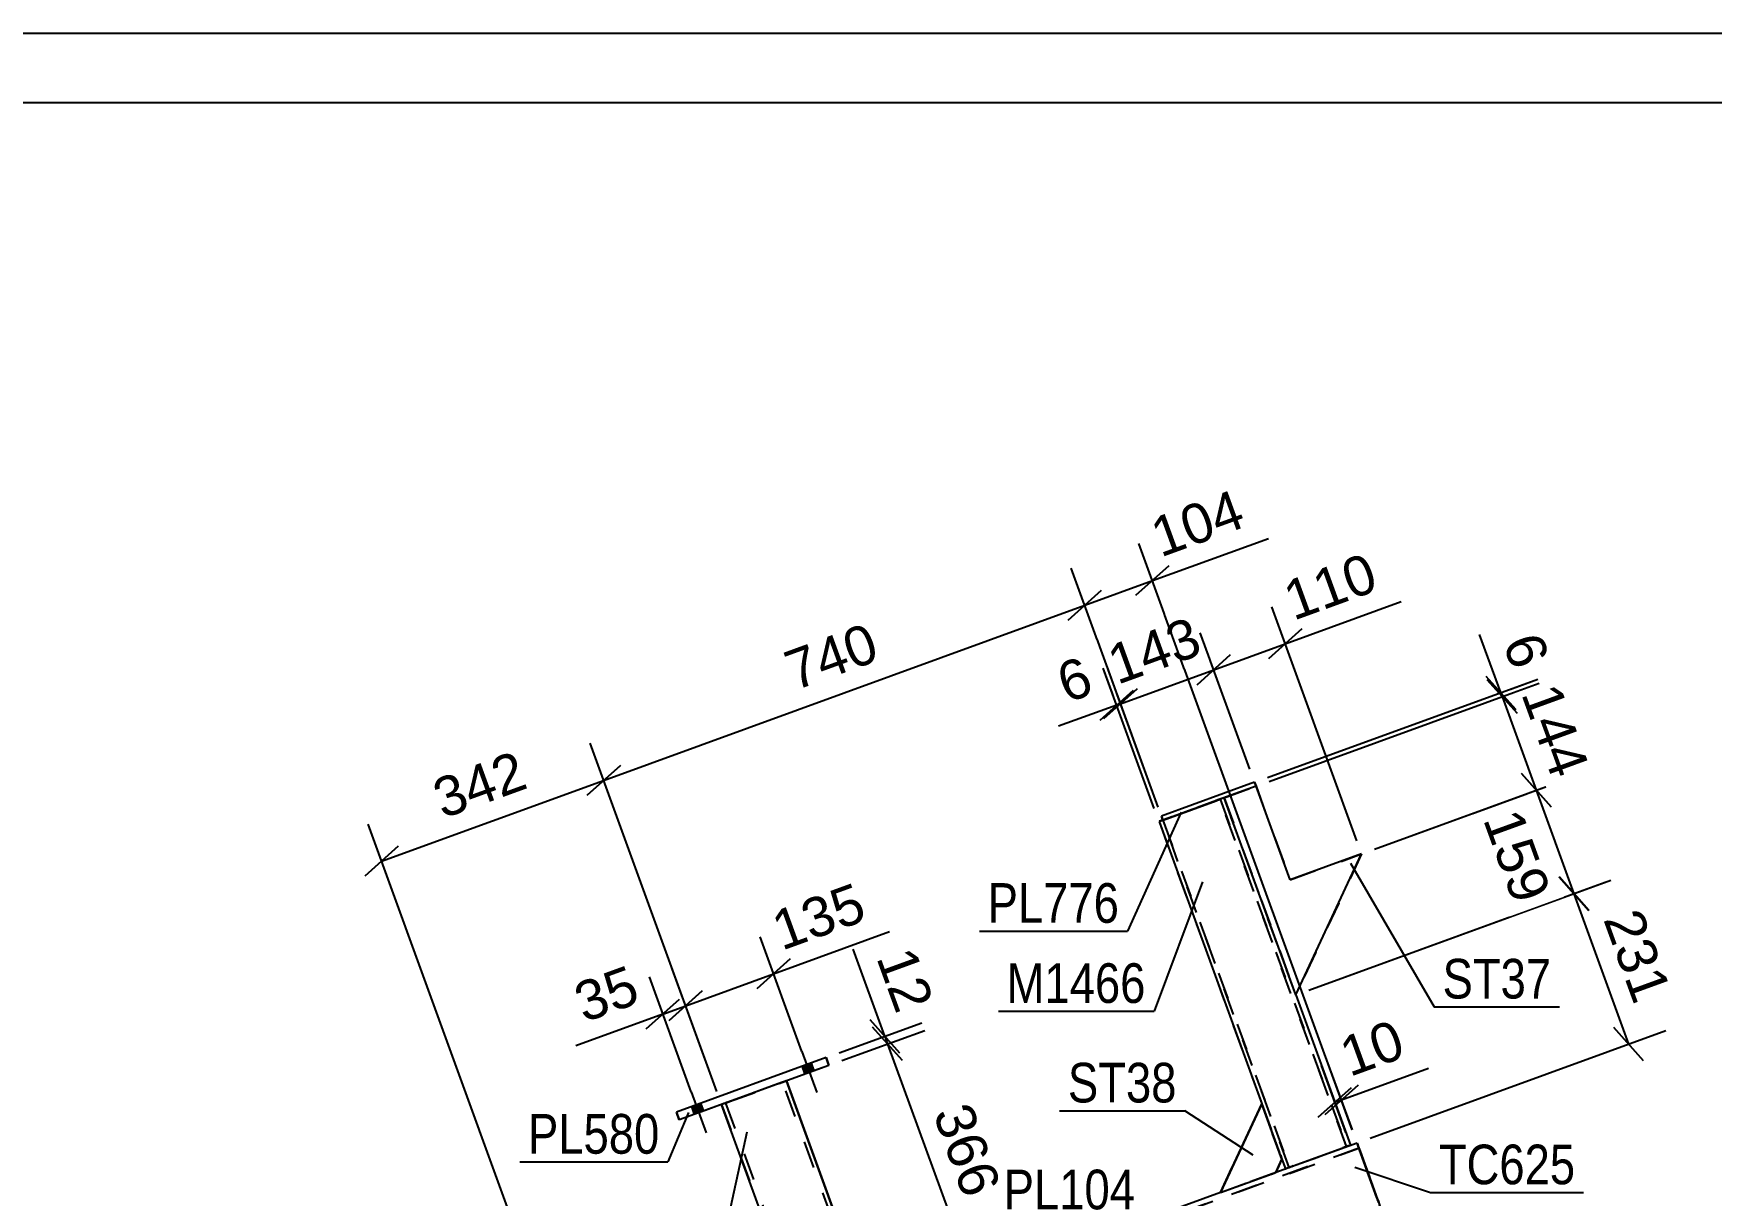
# Model space of a CAD drawing. Header units: millimetres. Extents: x -353 to 488, y -226 to 368.
# Drawn here: x 95.4 to 216.6, y 284.4 to 368.4 of the extents above; entities that cross this region are included whole.
import ezdxf

# ---------------------------------------------------------------- set-up
doc = ezdxf.new("R2010")
doc.units = ezdxf.units.MM
doc.linetypes.add('DXK_LINE_DOT2', pattern=[3.9198, 1.9599, -1.9599])
doc.styles.add('Arial', font='ARIAL.TTF', dxfattribs={"height": 0.2})
doc.styles.add('Arial Narrow', font='ARIALN.TTF', dxfattribs={"height": 0.2})

# ---------------------------------------------------------------- blocks, each defined once
blk = doc.blocks.new('Unknown-284857872-7001')
at = {"color": 5, "linetype": 'Continuous'}
for p, q in [((488.14, 368.39), (-352.86, 368.39)), ((483.14, 363.39), (-347.86, 363.39))]:
    blk.add_line(p, q, dxfattribs=at)
blk = doc.blocks.new('Part-284857872-22546 - 22497')
at = {"color": 7, "linetype": 'DXK_LINE_DOT2'}
for p, q in [((191.13, 287.86), (156.64, 275.32)), ((156.64, 275.32), (191.13, 287.86)), ((191.13, 287.86), (191.13, 287.86)), ((191.14, 287.83), (191.13, 287.86)), ((191.27, 287.48), (191.13, 287.86)), ((191.17, 287.77), (191.14, 287.83)), ((191.22, 287.62), (191.17, 287.77)), ((191.22, 287.62), (192.48, 284.14)), ((192.43, 284.29), (191.27, 287.48)), ((185.12, 286.1), (181.13, 284.65)), ((185.12, 286.1), (181.13, 284.65)), ((164.09, 273.56), (192.57, 283.91)), ((164.09, 273.56), (192.57, 283.91)), ((192.54, 284), (192.43, 284.29)), ((192.53, 284.02), (192.48, 284.14)), ((192.56, 283.94), (192.53, 284.02)), ((192.54, 284), (192.57, 283.91)), ((192.57, 283.91), (192.56, 283.94)), ((192.57, 283.91), (192.57, 283.91)), ((164.09, 273.13), (192.71, 283.53)), ((192.25, 283.37), (186.84, 281.4)), ((192.71, 283.53), (192.71, 283.53)), ((156.04, 275.53), (155.46, 275.32)), ((156.04, 275.53), (155.46, 275.32)), ((155.46, 275.32), (155.46, 275.32)), ((155.46, 275.32), (155.47, 275.32)), ((155.46, 275.32), (155.47, 275.32)), ((155.47, 275.32), (155.47, 275.32)), ((155.47, 275.32), (155.64, 275.32)), ((155.64, 275.32), (156.15, 275.32)), ((156.91, 275.32), (156.15, 275.32)), ((156.15, 275.32), (156.91, 275.32)), ((156.64, 275.32), (156.64, 275.32)), ((156.72, 275.32), (156.64, 275.32)), ((156.64, 275.32), (156.72, 275.32)), ((156.98, 275.32), (156.72, 275.32)), ((156.72, 275.32), (156.98, 275.32)), ((157.81, 275.32), (156.91, 275.32)), ((156.91, 275.32), (157.81, 275.32)), ((157.36, 275.32), (156.98, 275.32)), ((156.98, 275.32), (157.36, 275.32)), ((157.81, 275.32), (157.36, 275.32)), ((157.36, 275.32), (157.81, 275.32)), ((163.09, 275.32), (157.81, 275.32)), ((157.81, 275.32), (157.81, 275.32)), ((157.81, 275.32), (163.09, 275.32)), ((163.09, 275.32), (157.81, 275.32)), ((157.81, 275.32), (163.09, 275.32)), ((163.09, 275.32), (163.09, 275.32)), ((163.09, 275.32), (163.47, 275.24)), ((163.47, 275.24), (163.09, 275.32)), ((163.09, 275.32), (163.47, 275.24)), ((163.47, 275.24), (163.09, 275.32)), ((163.47, 275.24), (163.47, 275.24)), ((164.01, 274.7), (164.09, 274.32)), ((164.09, 274.32), (164.01, 274.7)), ((164.01, 274.7), (164.09, 274.32)), ((164.09, 274.32), (164.01, 274.7)), ((164.09, 274.32), (164.09, 273.13))]:
    blk.add_line(p, q, dxfattribs=at)
at = {"color": 2, "linetype": 'Continuous'}
for p, q in [((191, 288.23), (185.12, 286.1)), ((191, 288.23), (185.12, 286.1)), ((191, 288.23), (191, 288.23)), ((191, 288.23), (191.02, 288.17)), ((191.02, 288.18), (191, 288.23)), ((191.08, 288.01), (191.02, 288.18)), ((191.02, 288.17), (191.08, 288.01)), ((191.08, 288.01), (191.17, 287.77)), ((191.13, 287.86), (191.08, 288.01)), ((191.13, 287.86), (191.14, 287.83)), ((191.14, 287.83), (191.17, 287.75)), ((191.17, 287.77), (191.27, 287.48)), ((191.17, 287.75), (191.22, 287.63)), ((191.22, 287.63), (192.48, 284.14)), ((192.43, 284.28), (191.27, 287.48)), ((181.13, 284.65), (156.04, 275.53)), ((181.13, 284.65), (156.04, 275.53)), ((192.43, 284.28), (192.54, 284)), ((192.48, 284.14), (192.53, 284.02)), ((192.53, 284.02), (192.56, 283.94)), ((192.54, 284), (192.63, 283.75)), ((192.56, 283.94), (192.57, 283.91)), ((192.57, 283.91), (192.63, 283.76)), ((192.68, 283.59), (192.63, 283.76)), ((192.63, 283.75), (192.68, 283.59)), ((192.71, 283.53), (192.25, 283.37)), ((192.68, 283.59), (192.71, 283.53)), ((192.71, 283.53), (192.68, 283.59)), ((186.84, 281.4), (164.09, 273.13)), ((155.47, 275.32), (155.64, 275.32)), ((156.15, 275.32), (155.64, 275.32)), ((163.09, 275.32), (163.09, 275.32))]:
    blk.add_line(p, q, dxfattribs=at)
at = {"color": 7, "linetype": 'DXK_LINE_DOT2'}
blk.add_arc((163.09, 274.32), 1, 22.5, 67.5, dxfattribs=at)
blk.add_arc((163.09, 274.32), 1, 22.5, 67.5, dxfattribs=at)
blk.add_arc((163.09, 274.32), 1, 22.5, 67.5, dxfattribs=at)
blk.add_arc((163.09, 274.32), 1, 22.5, 67.5, dxfattribs=at)
blk = doc.blocks.new('Part-284857872-22550 - 22497')
at = {"color": 7, "linetype": 'DXK_LINE_DOT2'}
for p, q in [((177.25, 311.67), (180.83, 312.97)), ((177.25, 311.67), (180.83, 312.97)), ((177.25, 311.66), (180.83, 312.96)), ((181.02, 313.04), (180.83, 312.97)), ((180.83, 312.97), (180.93, 313)), ((180.93, 313), (180.83, 312.96)), ((180.93, 313), (181.02, 313.04)), ((181.02, 313.04), (180.93, 313)), ((181.22, 313.11), (181.02, 313.04)), ((181.02, 313.04), (181.09, 313.06)), ((181.09, 313.06), (181.02, 313.04)), ((181.09, 313.06), (181.11, 313.07)), ((181.11, 313.07), (181.09, 313.06)), ((181.11, 313.07), (181.11, 313.07)), ((190.24, 287.98), (181.11, 313.07)), ((181.11, 313.07), (190.24, 287.98)), ((181.35, 313.15), (181.22, 313.11)), ((181.35, 313.15), (181.3, 313.14)), ((181.35, 313.15), (181.39, 313.17)), ((181.39, 313.17), (181.35, 313.15)), ((181.39, 313.17), (181.39, 313.17)), ((181.39, 313.17), (186.57, 298.93)), ((181.39, 313.17), (186.57, 298.93)), ((176.97, 311.56), (176.99, 311.57)), ((176.99, 311.57), (176.97, 311.56)), ((176.99, 311.57), (176.97, 311.56)), ((176.99, 311.57), (177.06, 311.59)), ((177.06, 311.59), (176.99, 311.57)), ((176.99, 311.57), (177.04, 311.59)), ((177.25, 311.67), (177.04, 311.59)), ((177.06, 311.59), (177.15, 311.63)), ((177.15, 311.62), (177.06, 311.59)), ((177.15, 311.63), (177.25, 311.67)), ((177.25, 311.66), (177.15, 311.62)), ((176.69, 311.46), (185.82, 286.37)), ((176.97, 311.56), (176.97, 311.56)), ((186.1, 286.47), (176.97, 311.56)), ((176.97, 311.56), (186.1, 286.47)), ((184.12, 291.05), (185.57, 287.06)), ((186.39, 286.58), (189.96, 287.88)), ((186.39, 286.58), (189.96, 287.88)), ((186.39, 286.57), (189.96, 287.87)), ((189.96, 287.88), (190.17, 287.95)), ((189.96, 287.87), (190.07, 287.91)), ((190.07, 287.91), (189.96, 287.88)), ((190.07, 287.91), (190.16, 287.95)), ((190.16, 287.95), (190.07, 287.91)), ((190.16, 287.95), (190.22, 287.97)), ((190.22, 287.97), (190.16, 287.95)), ((190.17, 287.95), (190.36, 288.02)), ((190.22, 287.97), (190.24, 287.98)), ((190.24, 287.98), (190.22, 287.97)), ((190.24, 287.98), (190.24, 287.98)), ((190.36, 288.02), (190.48, 288.06)), ((190.48, 288.06), (190.52, 288.08)), ((190.52, 288.08), (190.52, 288.08)), ((185.82, 286.37), (185.87, 286.39)), ((185.82, 286.37), (185.82, 286.37)), ((185.87, 286.39), (185.99, 286.43)), ((185.99, 286.43), (186.17, 286.5)), ((186.1, 286.47), (186.13, 286.48)), ((186.1, 286.47), (186.13, 286.48)), ((186.1, 286.47), (186.1, 286.47)), ((186.13, 286.48), (186.17, 286.5)), ((186.13, 286.48), (186.17, 286.49)), ((186.17, 286.5), (186.39, 286.58)), ((186.17, 286.49), (186.19, 286.5)), ((186.17, 286.5), (186.19, 286.5)), ((186.28, 286.54), (186.19, 286.5)), ((186.19, 286.5), (186.28, 286.53)), ((186.39, 286.58), (186.28, 286.54)), ((186.28, 286.53), (186.39, 286.57))]:
    blk.add_line(p, q, dxfattribs=at)
at = {"color": 2, "linetype": 'Continuous'}
for p, q in [((177.25, 311.66), (180.83, 312.96)), ((180.83, 312.96), (181.04, 313.04)), ((181.04, 313.04), (181.22, 313.11)), ((181.3, 313.14), (181.22, 313.11)), ((176.86, 311.52), (177.04, 311.58)), ((177.04, 311.58), (177.25, 311.66)), ((176.73, 311.48), (176.69, 311.46)), ((176.69, 311.46), (176.73, 311.47)), ((176.69, 311.46), (176.69, 311.46)), ((176.69, 311.46), (176.69, 311.46)), ((176.69, 311.46), (184.12, 291.05)), ((176.86, 311.52), (176.73, 311.48)), ((176.73, 311.47), (176.86, 311.52)), ((176.97, 311.56), (176.86, 311.52)), ((186.57, 298.93), (190.52, 288.08)), ((186.57, 298.93), (190.52, 288.08)), ((186.39, 286.57), (189.96, 287.87)), ((190.17, 287.95), (189.96, 287.87)), ((190.36, 288.02), (190.17, 287.95)), ((190.48, 288.06), (190.36, 288.02)), ((190.52, 288.08), (190.48, 288.06)), ((185.57, 287.06), (185.82, 286.37)), ((185.87, 286.38), (185.82, 286.37)), ((185.99, 286.43), (185.87, 286.38)), ((186.17, 286.49), (185.99, 286.43)), ((186.39, 286.57), (186.17, 286.49))]:
    blk.add_line(p, q, dxfattribs=at)
blk = doc.blocks.new('Part-284857872-22551 - 22497')
at = {"color": 7, "linetype": 'DXK_LINE_DOT2'}
for p, q in [((145.65, 291.22), (149.22, 292.52)), ((145.65, 291.22), (149.22, 292.52)), ((145.65, 291.22), (149.22, 292.52)), ((145.65, 291.22), (149.22, 292.52)), ((149.22, 292.52), (149.44, 292.6)), ((149.42, 292.6), (149.22, 292.52)), ((149.22, 292.52), (149.33, 292.56)), ((149.33, 292.56), (149.22, 292.52)), ((149.33, 292.56), (149.42, 292.59)), ((149.42, 292.59), (149.33, 292.56)), ((149.62, 292.67), (149.42, 292.6)), ((149.42, 292.59), (149.48, 292.62)), ((149.48, 292.62), (149.42, 292.59)), ((149.44, 292.6), (149.62, 292.67)), ((149.48, 292.62), (149.5, 292.62)), ((149.5, 292.62), (149.48, 292.62)), ((149.5, 292.62), (149.5, 292.62)), ((155.76, 275.42), (149.5, 292.62)), ((155.76, 275.42), (149.5, 292.62)), ((149.62, 292.67), (149.74, 292.71)), ((149.74, 292.71), (149.62, 292.67)), ((149.74, 292.71), (149.78, 292.73)), ((149.78, 292.73), (149.74, 292.71)), ((149.78, 292.73), (149.78, 292.73)), ((149.78, 292.73), (149.78, 292.73)), ((145.13, 291.03), (145.08, 291.02)), ((145.08, 291.02), (145.13, 291.03)), ((145.08, 291.02), (151.35, 273.82)), ((145.08, 291.02), (145.08, 291.02)), ((145.25, 291.08), (145.13, 291.03)), ((145.13, 291.03), (145.25, 291.08)), ((145.43, 291.14), (145.25, 291.08)), ((145.25, 291.08), (145.43, 291.14)), ((145.37, 291.12), (145.39, 291.13)), ((145.39, 291.13), (145.37, 291.12)), ((145.37, 291.12), (145.37, 291.12)), ((145.37, 291.12), (151.63, 273.92)), ((145.37, 291.12), (151.63, 273.92)), ((145.39, 291.13), (145.45, 291.15)), ((145.45, 291.15), (145.39, 291.13)), ((145.65, 291.22), (145.43, 291.14)), ((145.43, 291.14), (145.65, 291.22)), ((145.45, 291.15), (145.54, 291.18)), ((145.54, 291.18), (145.45, 291.15)), ((145.54, 291.18), (145.65, 291.22)), ((145.65, 291.22), (145.54, 291.18)), ((154.09, 275.32), (154.09, 275.32)), ((154.09, 275.32), (155.47, 275.32)), ((154.09, 275.32), (154.09, 275.32)), ((154.09, 275.32), (154.09, 275.32)), ((155.48, 275.32), (154.09, 275.32)), ((154.09, 275.32), (155.48, 275.32)), ((154.09, 275.32), (154.09, 275.32)), ((155.47, 275.32), (155.09, 275.32)), ((155.59, 275.36), (155.47, 275.32)), ((155.47, 275.32), (155.48, 275.32)), ((155.47, 275.32), (155.48, 275.32)), ((155.48, 275.32), (155.7, 275.4)), ((155.48, 275.32), (155.59, 275.36)), ((155.68, 275.4), (155.59, 275.36)), ((155.59, 275.36), (155.68, 275.39)), ((155.68, 275.39), (155.74, 275.42)), ((155.74, 275.42), (155.68, 275.4)), ((155.7, 275.4), (155.88, 275.47)), ((155.74, 275.42), (155.76, 275.42)), ((155.76, 275.42), (155.74, 275.42)), ((155.76, 275.42), (155.76, 275.42)), ((155.88, 275.47), (156, 275.51)), ((156, 275.51), (156.04, 275.53)), ((156.04, 275.53), (156.04, 275.53)), ((151.69, 273.94), (151.91, 274.02)), ((151.91, 274.02), (151.8, 273.98)), ((151.8, 273.98), (151.91, 274.02)), ((151.91, 274.02), (154.09, 274.82)), ((151.91, 274.02), (154.09, 274.82)), ((151.91, 274.02), (154.09, 274.82)), ((151.35, 273.82), (151.39, 273.83)), ((151.35, 273.82), (151.35, 273.82)), ((151.39, 273.83), (151.51, 273.88)), ((151.51, 273.88), (151.69, 273.94)), ((151.65, 273.93), (151.63, 273.92)), ((151.63, 273.92), (151.65, 273.93)), ((151.63, 273.92), (151.63, 273.92)), ((151.71, 273.95), (151.65, 273.93)), ((151.65, 273.93), (151.69, 273.94)), ((151.69, 273.94), (151.71, 273.95)), ((151.8, 273.98), (151.71, 273.95)), ((151.71, 273.95), (151.8, 273.98))]:
    blk.add_line(p, q, dxfattribs=at)
at = {"color": 2, "linetype": 'Continuous'}
for p, q in [((149.78, 292.73), (156.04, 275.53)), ((156.04, 275.53), (149.78, 292.73)), ((151.35, 273.82), (145.08, 291.02)), ((155.09, 275.32), (154.09, 275.32)), ((154.09, 274.81), (154.09, 275.32)), ((155.7, 275.4), (155.47, 275.32)), ((155.88, 275.47), (155.7, 275.4)), ((156, 275.51), (155.88, 275.47)), ((156.04, 275.53), (156, 275.51)), ((151.91, 274.02), (151.69, 273.94)), ((154.09, 274.81), (151.91, 274.02)), ((154.09, 274.82), (154.09, 274.81)), ((151.39, 273.83), (151.35, 273.82)), ((151.51, 273.88), (151.39, 273.83)), ((151.69, 273.94), (151.51, 273.88))]:
    blk.add_line(p, q, dxfattribs=at)
blk = doc.blocks.new('Part-284857872-22552 - 22497')
at = {"color": 2, "linetype": 'Continuous'}
for p, q in [((152.63, 294.4), (141.83, 290.47)), ((152.63, 294.4), (141.83, 290.47)), ((152.84, 293.84), (142.03, 289.9)), ((152.84, 293.84), (152.63, 294.4)), ((152.63, 294.4), (152.63, 294.4)), ((152.63, 294.4), (152.84, 293.84)), ((141.83, 290.47), (141.83, 290.47)), ((141.83, 290.47), (141.83, 290.47)), ((142.03, 289.9), (141.83, 290.47))]:
    blk.add_line(p, q, dxfattribs=at)
at = {"color": 7, "linetype": 'DXK_LINE_DOT2'}
for p, q in [((152.84, 293.84), (142.03, 289.91)), ((152.84, 293.84), (152.84, 293.84)), ((141.83, 290.47), (142.03, 289.91)), ((142.03, 289.9), (142.03, 289.91))]:
    blk.add_line(p, q, dxfattribs=at)
blk = doc.blocks.new('Part-284857872-22557 - 22497')
at = {"color": 7, "linetype": 'DXK_LINE_DOT2'}
for p, q in [((181.39, 313.17), (183.7, 314.01)), ((183.7, 314.01), (181.39, 313.17)), ((183.7, 314.01), (186.16, 307.25)), ((186.57, 298.93), (181.39, 313.17)), ((181.39, 313.17), (181.39, 313.17)), ((186.57, 298.93), (181.39, 313.17)), ((186.16, 307.25), (191.33, 309.13)), ((191.33, 309.13), (186.57, 298.93)), ((191.33, 309.12), (186.57, 298.93)), ((186.57, 298.93), (186.57, 298.93))]:
    blk.add_line(p, q, dxfattribs=at)
at = {"color": 2, "linetype": 'Continuous'}
for p, q in [((183.7, 314.01), (183.7, 314.01)), ((186.16, 307.25), (183.7, 314.01)), ((191.33, 309.13), (186.16, 307.25)), ((191.33, 309.13), (191.33, 309.13)), ((191.33, 309.13), (191.33, 309.12)), ((186.16, 307.25), (186.16, 307.25))]:
    blk.add_line(p, q, dxfattribs=at)
blk = doc.blocks.new('Part-284857872-22558 - 22497')
at = {"color": 2, "linetype": 'Continuous'}
for p, q in [((183.6, 314.29), (176.87, 311.84)), ((183.6, 314.29), (176.87, 311.84)), ((183.7, 314.01), (181.3, 313.14)), ((183.7, 314.01), (183.6, 314.29)), ((183.6, 314.29), (183.6, 314.29)), ((183.6, 314.29), (183.7, 314.01)), ((176.87, 311.84), (176.87, 311.84)), ((176.87, 311.84), (176.87, 311.84)), ((176.97, 311.56), (176.87, 311.84))]:
    blk.add_line(p, q, dxfattribs=at)
at = {"color": 7, "linetype": 'DXK_LINE_DOT2'}
for p, q in [((183.7, 314.01), (176.97, 311.56)), ((183.7, 314.01), (183.7, 314.01)), ((181.3, 313.14), (176.97, 311.56)), ((176.87, 311.84), (176.97, 311.56)), ((176.97, 311.56), (176.97, 311.56))]:
    blk.add_line(p, q, dxfattribs=at)
blk = doc.blocks.new('Part-284857872-22559 - 22497')
at = {"color": 2, "linetype": 'Continuous'}
for p, q in [((181.13, 284.65), (184.12, 291.05)), ((184.12, 291.05), (184.12, 291.05)), ((185.57, 287.06), (184.12, 291.05)), ((185.12, 286.1), (185.57, 287.06)), ((185.57, 287.06), (185.57, 287.06)), ((181.13, 284.65), (185.12, 286.1)), ((185.12, 286.1), (185.12, 286.1)), ((181.13, 284.65), (181.13, 284.65))]:
    blk.add_line(p, q, dxfattribs=at)
at = {"color": 7, "linetype": 'DXK_LINE_DOT2'}
for p, q in [((181.13, 284.65), (184.12, 291.05)), ((184.12, 291.05), (185.57, 287.06)), ((185.57, 287.06), (185.12, 286.1)), ((185.12, 286.1), (181.13, 284.65))]:
    blk.add_line(p, q, dxfattribs=at)
blk = doc.blocks.new('Part-284857872-22560 - 22497')
at = {"color": 2, "linetype": 'Continuous'}
for p in [(184.12, 291.05), (181.13, 284.65)]:
    blk.add_line(p, (181.13, 284.65), dxfattribs=at)
at = {"color": 7, "linetype": 'DXK_LINE_DOT2'}
for p, q in [((181.13, 284.65), (184.12, 291.05)), ((184.12, 291.05), (185.57, 287.06)), ((184.12, 291.05), (184.12, 291.05)), ((185.57, 287.06), (184.12, 291.05)), ((184.12, 291.05), (184.12, 291.05)), ((185.57, 287.06), (185.12, 286.1)), ((185.12, 286.1), (185.57, 287.06)), ((185.57, 287.06), (185.57, 287.06)), ((185.12, 286.1), (181.13, 284.65)), ((181.13, 284.65), (185.12, 286.1)), ((185.12, 286.1), (185.12, 286.1))]:
    blk.add_line(p, q, dxfattribs=at)
blk = doc.blocks.new('Part-284857872-22561 - 22497')
at = {"color": 7, "linetype": 'DXK_LINE_DOT2'}
for p, q in [((181.39, 313.17), (183.7, 314.01)), ((183.7, 314.01), (181.39, 313.17)), ((183.7, 314.01), (186.16, 307.24)), ((183.7, 314.01), (183.7, 314.01)), ((186.57, 298.93), (181.39, 313.17)), ((181.39, 313.17), (181.39, 313.17)), ((186.16, 307.24), (191.33, 309.12)), ((191.33, 309.12), (186.57, 298.93))]:
    blk.add_line(p, q, dxfattribs=at)
at = {"color": 2, "linetype": 'Continuous'}
for p, q in [((186.16, 307.24), (183.7, 314.01)), ((186.57, 298.93), (181.39, 313.17)), ((191.33, 309.12), (186.16, 307.24)), ((186.57, 298.93), (191.33, 309.12)), ((191.33, 309.12), (191.33, 309.12)), ((186.16, 307.24), (186.16, 307.24)), ((186.57, 298.93), (186.57, 298.93))]:
    blk.add_line(p, q, dxfattribs=at)
blk = doc.blocks.new('Bolt-284857872-22597 - 22497')
at = {"linetype": 'Continuous'}
for points in [[(151.55, 294.01), (150.89, 293.77), (151.1, 293.21), (151.76, 293.45)], [(151.55, 294.01), (150.89, 293.77), (151.1, 293.2), (151.76, 293.44)], [(143.56, 291.1), (142.91, 290.86), (143.11, 290.3), (143.77, 290.54)], [(143.56, 291.1), (142.91, 290.86), (143.11, 290.3), (143.77, 290.54)]]:
    blk.add_hatch(color=1, dxfattribs=at).paths.add_polyline_path(points)
at = {"color": 1, "linetype": 'Continuous'}
for p, q in [((150.88, 294.83), (151.96, 291.87)), ((150.88, 294.83), (151.96, 291.87)), ((150.89, 293.77), (151.1, 293.21)), ((150.89, 293.77), (151.1, 293.2)), ((151.55, 294.01), (151.76, 293.45)), ((151.55, 294.01), (151.76, 293.44)), ((142.89, 291.92), (143.97, 288.96)), ((142.89, 291.92), (143.97, 288.96)), ((143.56, 291.1), (143.77, 290.54)), ((143.56, 291.1), (143.77, 290.54)), ((142.91, 290.86), (143.11, 290.3)), ((142.91, 290.86), (143.11, 290.3))]:
    blk.add_line(p, q, dxfattribs=at)
blk = doc.blocks.new('StraightDimension-284857872-23864 - 22497')
at = {"color": 7, "linetype": 'Continuous'}
for p, q in [((183.25, 315.23), (179.67, 325.09)), ((176.63, 312.5), (172.94, 322.65)), ((181.84, 323.49), (179.44, 321.34)), ((173.91, 319.97), (180.64, 322.42)), ((172.71, 318.89), (175.12, 321.04))]:
    blk.add_line(p, q, dxfattribs=at)
at = {"color": 0}
blk.add_wipeout([(180.72, 323.24), (179.28, 327.19), (171.89, 324.5), (173.32, 320.55)], dxfattribs=at)
at = {"color": 3, "style": 'Arial'}
blk.add_text('143', height=2.865, rotation=19.9962, dxfattribs=at).set_placement((173.68, 321.32))
blk = doc.blocks.new('StraightDimension-284857872-23779 - 22497')
at = {"color": 7, "linetype": 'Continuous'}
for p, q in [((176.63, 312.5), (170.35, 329.76)), ((170.12, 326.01), (172.53, 328.16)), ((136.56, 314.43), (171.32, 327.08)), ((144.74, 291.96), (135.59, 317.11)), ((137.77, 315.51), (135.36, 313.36))]:
    blk.add_line(p, q, dxfattribs=at)
at = {"color": 0}
blk.add_wipeout([(157.38, 322.81), (155.95, 326.76), (148.55, 324.06), (149.99, 320.12)], dxfattribs=at)
at = {"color": 3, "style": 'Arial'}
blk.add_text('740', height=2.865, rotation=20.002, dxfattribs=at).set_placement((150.35, 320.89))
blk = doc.blocks.new('StraightDimension-284857872-23817 - 22497')
at = {"color": 7, "linetype": 'Continuous'}
for p, q in [((190.19, 289), (188.42, 293.84)), ((190.66, 289.17), (188.89, 294.02)), ((188.19, 290.09), (190.6, 292.24)), ((191.07, 292.41), (188.66, 290.26)), ((189.4, 291.17), (189.87, 291.34))]:
    blk.add_line(p, q, dxfattribs=at)
at = {"color": 0}
blk.add_wipeout([(195.41, 294.15), (193.97, 298.1), (188.67, 296.17), (190.1, 292.22)], dxfattribs=at)
at = {"color": 7, "linetype": 'Continuous'}
blk.add_line((189.87, 291.34), (196.16, 293.63), dxfattribs=at)
blk.add_line((189.87, 291.34), (196.16, 293.63), dxfattribs=at)
at = {"color": 3, "style": 'Arial'}
blk.add_text('10', height=2.865, rotation=20.002, dxfattribs=at).set_placement((190.46, 292.99))
blk = doc.blocks.new('StraightDimension-284857872-23963 - 22497')
at = {"color": 7, "linetype": 'Continuous'}
for p, q in [((150.88, 294.83), (147.86, 303.13)), ((144.74, 291.96), (141.52, 300.82)), ((150.04, 301.53), (147.63, 299.38)), ((142.49, 298.15), (148.83, 300.46)), ((141.29, 297.07), (143.69, 299.22))]:
    blk.add_line(p, q, dxfattribs=at)
at = {"color": 0}
blk.add_wipeout([(156.47, 304.03), (155.03, 307.98), (147.63, 305.29), (149.07, 301.34)], dxfattribs=at)
at = {"color": 7, "linetype": 'Continuous'}
blk.add_line((148.83, 300.46), (157.22, 303.51), dxfattribs=at)
blk.add_line((148.83, 300.46), (157.22, 303.51), dxfattribs=at)
at = {"color": 3, "style": 'Arial'}
blk.add_text('135', height=2.865, rotation=20.002, dxfattribs=at).set_placement((149.43, 302.11))
blk = doc.blocks.new('StraightDimension-284857872-23865 - 22497')
at = {"color": 7, "linetype": 'Continuous'}
for p, q in [((176.35, 312.4), (172.66, 322.54)), ((176.63, 312.5), (172.94, 322.65)), ((172.43, 318.79), (174.84, 320.94)), ((175.12, 321.04), (172.71, 318.89)), ((173.63, 319.87), (173.91, 319.97))]:
    blk.add_line(p, q, dxfattribs=at)
at = {"color": 0}
blk.add_wipeout([(172.88, 320.39), (171.45, 324.34), (168.23, 323.17), (169.66, 319.22)], dxfattribs=at)
at = {"color": 7, "linetype": 'Continuous'}
blk.add_line((173.63, 319.87), (169.43, 318.34), dxfattribs=at)
blk.add_line((173.63, 319.87), (169.43, 318.34), dxfattribs=at)
at = {"color": 3, "style": 'Arial'}
blk.add_text('6', height=2.87, rotation=19.9962, dxfattribs=at).set_placement((170.02, 319.99))
blk = doc.blocks.new('StraightDimension-284857872-23778 - 22497')
at = {"color": 7, "linetype": 'Continuous'}
for p, q in [((190.65, 289.19), (175.23, 331.54)), ((176.63, 312.5), (170.35, 329.76)), ((177.41, 329.94), (175, 327.79)), ((171.32, 327.08), (176.21, 328.86)), ((170.12, 326.01), (172.53, 328.16))]:
    blk.add_line(p, q, dxfattribs=at)
at = {"color": 0}
blk.add_wipeout([(183.84, 332.44), (182.41, 336.39), (175.01, 333.69), (176.45, 329.75)], dxfattribs=at)
at = {"color": 7, "linetype": 'Continuous'}
blk.add_line((176.21, 328.86), (184.59, 331.91), dxfattribs=at)
blk.add_line((176.21, 328.86), (184.59, 331.91), dxfattribs=at)
at = {"color": 3, "style": 'Arial'}
blk.add_text('104', height=2.865, rotation=20.002, dxfattribs=at).set_placement((176.8, 330.52))
blk = doc.blocks.new('StraightDimension-284857872-23780 - 22497')
at = {"color": 7, "linetype": 'Continuous'}
for p, q in [((144.74, 291.96), (135.59, 317.11)), ((135.36, 313.36), (137.77, 315.51)), ((120.51, 308.59), (136.56, 314.43)), ((134.95, 268.93), (119.54, 311.27)), ((121.72, 309.67), (119.31, 307.51))]:
    blk.add_line(p, q, dxfattribs=at)
at = {"color": 0}
blk.add_wipeout([(131.98, 313.56), (130.54, 317.51), (123.15, 314.82), (124.58, 310.87)], dxfattribs=at)
at = {"color": 3, "style": 'Arial'}
blk.add_text('342', height=2.865, rotation=20.002, dxfattribs=at).set_placement((124.94, 311.64))
blk = doc.blocks.new('StraightDimension-284857872-23863 - 22497')
at = {"color": 7, "linetype": 'Continuous'}
for p, q in [((190.99, 310.06), (184.83, 326.97)), ((183.25, 315.23), (179.67, 325.09)), ((187.01, 325.37), (184.6, 323.22)), ((180.64, 322.42), (185.81, 324.3)), ((179.44, 321.34), (181.84, 323.49))]:
    blk.add_line(p, q, dxfattribs=at)
at = {"color": 0}
blk.add_wipeout([(193.44, 327.87), (192.01, 331.82), (184.61, 329.13), (186.05, 325.18)], dxfattribs=at)
at = {"color": 7, "linetype": 'Continuous'}
blk.add_line((185.81, 324.3), (194.19, 327.35), dxfattribs=at)
blk.add_line((185.81, 324.3), (194.19, 327.35), dxfattribs=at)
at = {"color": 3, "style": 'Arial'}
blk.add_text('110', height=2.865, rotation=19.9962, dxfattribs=at).set_placement((186.4, 325.95))
blk = doc.blocks.new('StraightDimension-284857872-23964 - 22497')
at = {"color": 7, "linetype": 'Continuous'}
for p, q in [((144.74, 291.96), (141.52, 300.82)), ((142.89, 291.92), (139.87, 300.23)), ((139.64, 296.47), (142.05, 298.62)), ((143.69, 299.22), (141.29, 297.07)), ((140.85, 297.55), (142.49, 298.15))]:
    blk.add_line(p, q, dxfattribs=at)
at = {"color": 0}
blk.add_wipeout([(140.1, 298.07), (138.66, 302.02), (133.35, 300.09), (134.79, 296.14)], dxfattribs=at)
at = {"color": 7, "linetype": 'Continuous'}
blk.add_line((140.85, 297.55), (134.55, 295.26), dxfattribs=at)
blk.add_line((140.85, 297.55), (134.55, 295.26), dxfattribs=at)
at = {"color": 3, "style": 'Arial'}
blk.add_text('35', height=2.865, rotation=20.002, dxfattribs=at).set_placement((135.15, 296.91))
blk = doc.blocks.new('StraightDimension-284857872-24137 - 22497')
at = {"color": 7, "linetype": 'Continuous'}
for p, q in [((153.78, 294.18), (159.76, 296.36)), ((158.15, 294.18), (156, 296.59)), ((157.08, 295.38), (163.34, 278.18)), ((156.98, 275.87), (166.02, 279.16)), ((162.26, 279.39), (164.41, 276.98))]:
    blk.add_line(p, q, dxfattribs=at)
at = {"color": 0}
blk.add_wipeout([(162.26, 283.34), (166.21, 284.78), (163.51, 292.17), (159.57, 290.74)], dxfattribs=at)
at = {"color": 3, "style": 'Arial'}
blk.add_text('366', height=2.865, rotation=-69.9983, dxfattribs=at).set_placement((160.34, 290.38))
blk = doc.blocks.new('StraightDimension-284857872-24138 - 22497')
at = {"color": 7, "linetype": 'Continuous'}
for p, q in [((155.8, 297.15), (157.95, 294.74)), ((153.57, 294.74), (159.55, 296.92)), ((153.78, 294.18), (159.76, 296.36)), ((158.15, 294.18), (156, 296.59)), ((156.87, 295.95), (157.08, 295.38))]:
    blk.add_line(p, q, dxfattribs=at)
at = {"color": 0}
blk.add_wipeout([(157.4, 296.7), (161.35, 298.13), (159.41, 303.44), (155.47, 302)], dxfattribs=at)
at = {"color": 7, "linetype": 'Continuous'}
blk.add_line((156.87, 295.95), (154.58, 302.24), dxfattribs=at)
blk.add_line((156.87, 295.95), (154.58, 302.24), dxfattribs=at)
at = {"color": 3, "style": 'Arial'}
blk.add_text('12', height=2.865, rotation=-69.9983, dxfattribs=at).set_placement((156.24, 301.64))
blk = doc.blocks.new('StraightDimension-284857872-24264 - 22497')
at = {"color": 7, "linetype": 'Continuous'}
for p, q in [((187.51, 299.27), (209.34, 307.22)), ((205.59, 307.45), (207.74, 305.04)), ((206.66, 306.24), (210.62, 295.37)), ((191.94, 288.57), (213.3, 296.35)), ((211.7, 294.17), (209.54, 296.58))]:
    blk.add_line(p, q, dxfattribs=at)
at = {"color": 0}
blk.add_wipeout([(210.69, 297.37), (214.64, 298.8), (211.95, 306.2), (208, 304.76)], dxfattribs=at)
at = {"color": 3, "style": 'Arial'}
blk.add_text('231', height=2.865, rotation=-70.004, dxfattribs=at).set_placement((208.77, 304.41))
blk = doc.blocks.new('StraightDimension-284857872-24265 - 22497')
at = {"color": 7, "linetype": 'Continuous'}
for p, q in [((192.27, 309.47), (206.2, 314.54)), ((202.87, 314.92), (205.02, 312.51)), ((203.95, 313.72), (206.66, 306.24)), ((187.51, 299.27), (208.92, 307.07)), ((207.74, 305.04), (205.59, 307.45))]:
    blk.add_line(p, q, dxfattribs=at)
at = {"color": 0}
blk.add_wipeout([(202, 304.59), (205.95, 306.03), (203.25, 313.42), (199.31, 311.99)], dxfattribs=at)
at = {"color": 3, "style": 'Arial'}
blk.add_text('159', height=2.865, rotation=-70.004, dxfattribs=at).set_placement((200.08, 311.63))
blk = doc.blocks.new('StraightDimension-284857872-24266 - 22497')
at = {"color": 7, "linetype": 'Continuous'}
for p, q in [((184.64, 314.35), (204.16, 321.46)), ((200.41, 321.69), (202.56, 319.28)), ((201.48, 320.48), (203.95, 313.72)), ((192.27, 309.47), (206.62, 314.69)), ((205.02, 312.51), (202.87, 314.92))]:
    blk.add_line(p, q, dxfattribs=at)
at = {"color": 0}
blk.add_wipeout([(204.76, 313.66), (208.71, 315.09), (206.02, 322.49), (202.07, 321.05)], dxfattribs=at)
at = {"color": 3, "style": 'Arial'}
blk.add_text('144', height=2.865, rotation=-70.004, dxfattribs=at).set_placement((202.84, 320.7))
blk = doc.blocks.new('StraightDimension-284857872-24267 - 22497')
at = {"color": 7, "linetype": 'Continuous'}
for p, q in [((184.54, 314.63), (204.06, 321.74)), ((184.64, 314.35), (204.16, 321.46)), ((200.3, 321.97), (202.46, 319.56)), ((202.56, 319.28), (200.41, 321.69)), ((201.38, 320.77), (201.48, 320.48))]:
    blk.add_line(p, q, dxfattribs=at)
at = {"color": 0}
blk.add_wipeout([(201.91, 321.51), (205.85, 322.95), (204.68, 326.17), (200.73, 324.73)], dxfattribs=at)
at = {"color": 7, "linetype": 'Continuous'}
blk.add_line((201.38, 320.77), (199.85, 324.97), dxfattribs=at)
blk.add_line((201.38, 320.77), (199.85, 324.97), dxfattribs=at)
at = {"color": 3, "style": 'Arial'}
blk.add_text('6', height=2.87, rotation=-70.004, dxfattribs=at).set_placement((201.5, 324.37))
blk = doc.blocks.new('Mark-284857872-23901 - 22497')
at = {"color": 0}
blk.add_wipeout([(175.73, 298.35), (175.73, 301.35), (165.68, 301.35), (165.68, 298.35)], dxfattribs=at)
blk.add_wipeout([(175.73, 298.35), (175.73, 301.35), (165.68, 301.35), (165.68, 298.35)], dxfattribs=at)
at = {"color": 30, "linetype": 'Continuous'}
for p in [(179.84, 307.09), (165.08, 297.75)]:
    blk.add_line(p, (176.33, 297.75), dxfattribs=at)
at = {"color": 3, "style": 'Arial Narrow'}
blk.add_text('M1466', height=2.863, dxfattribs=at).set_placement((165.68, 298.35))
blk = doc.blocks.new('Mark-284857872-23896 - 22497')
at = {"color": 0}
blk.add_wipeout([(173.82, 304.14), (173.82, 307.14), (164.31, 307.14), (164.31, 304.14)], dxfattribs=at)
blk.add_wipeout([(173.82, 304.14), (173.82, 307.14), (164.31, 307.14), (164.31, 304.14)], dxfattribs=at)
at = {"color": 30, "linetype": 'Continuous'}
for p in [(178.28, 312.13), (163.71, 303.54)]:
    blk.add_line(p, (174.42, 303.54), dxfattribs=at)
at = {"color": 3, "style": 'Arial Narrow'}
blk.add_text('PL776', height=2.863, dxfattribs=at).set_placement((164.31, 304.14))
blk = doc.blocks.new('Mark-284857872-29843 - 22497')
at = {"color": 0}
blk.add_wipeout([(174.98, 283.44), (174.98, 286.44), (165.47, 286.44), (165.47, 283.44)], dxfattribs=at)
blk.add_wipeout([(174.98, 283.44), (174.98, 286.44), (165.47, 286.44), (165.47, 283.44)], dxfattribs=at)
at = {"color": 30, "linetype": 'Continuous'}
for p, q in [((146.92, 266.67), (164.87, 282.84)), ((164.87, 282.84), (175.58, 282.84))]:
    blk.add_line(p, q, dxfattribs=at)
at = {"color": 3, "style": 'Arial Narrow'}
blk.add_text('PL104', height=2.863, dxfattribs=at).set_placement((165.47, 283.44))
blk = doc.blocks.new('Mark-284857872-23906 - 22497')
at = {"color": 0}
blk.add_wipeout([(144.33, 280.59), (144.33, 283.59), (134.28, 283.59), (134.28, 280.59)], dxfattribs=at)
blk.add_wipeout([(144.33, 280.59), (144.33, 283.59), (134.28, 283.59), (134.28, 280.59)], dxfattribs=at)
at = {"color": 30, "linetype": 'Continuous'}
for p in [(146.91, 289.01), (133.68, 279.99)]:
    blk.add_line(p, (144.93, 279.99), dxfattribs=at)
at = {"color": 3, "style": 'Arial Narrow'}
blk.add_text('M1582', height=2.863, dxfattribs=at).set_placement((134.28, 280.59))
blk = doc.blocks.new('Mark-284857872-22606 - 22497')
at = {"color": 0}
blk.add_wipeout([(205.03, 298.67), (205.03, 301.67), (197.18, 301.67), (197.18, 298.67)], dxfattribs=at)
blk.add_wipeout([(205.03, 298.67), (205.03, 301.67), (197.18, 301.67), (197.18, 298.67)], dxfattribs=at)
at = {"color": 30, "linetype": 'Continuous'}
for p, q in [((190.53, 308.44), (196.58, 298.07)), ((196.58, 298.07), (205.63, 298.07))]:
    blk.add_line(p, q, dxfattribs=at)
at = {"color": 3, "style": 'Arial Narrow'}
blk.add_text('ST37', height=2.863, dxfattribs=at).set_placement((197.18, 298.67))
blk = doc.blocks.new('Mark-284857872-23810 - 22497')
at = {"color": 0}
blk.add_wipeout([(177.96, 291.16), (177.96, 294.16), (170.11, 294.16), (170.11, 291.16)], dxfattribs=at)
blk.add_wipeout([(177.96, 291.16), (177.96, 294.16), (170.11, 294.16), (170.11, 291.16)], dxfattribs=at)
at = {"color": 30, "linetype": 'Continuous'}
for p in [(169.51, 290.56), (183.49, 287.34)]:
    blk.add_line(p, (178.56, 290.56), dxfattribs=at)
at = {"color": 3, "style": 'Arial Narrow'}
blk.add_text('ST38', height=2.863, dxfattribs=at).set_placement((170.11, 291.16))
blk = doc.blocks.new('Mark-284857872-23910 - 22497')
at = {"color": 0}
blk.add_wipeout([(140.61, 287.46), (140.61, 290.46), (131.1, 290.46), (131.1, 287.46)], dxfattribs=at)
blk.add_wipeout([(140.61, 287.46), (140.61, 290.46), (131.1, 290.46), (131.1, 287.46)], dxfattribs=at)
at = {"color": 30, "linetype": 'Continuous'}
for p in [(142.7, 290.43), (130.5, 286.86)]:
    blk.add_line(p, (141.21, 286.86), dxfattribs=at)
at = {"color": 3, "style": 'Arial Narrow'}
blk.add_text('PL580', height=2.863, dxfattribs=at).set_placement((131.1, 287.46))
blk = doc.blocks.new('Mark-284857872-24116 - 22497')
at = {"color": 0}
blk.add_wipeout([(206.77, 285.25), (206.77, 288.25), (196.91, 288.25), (196.91, 285.25)], dxfattribs=at)
blk.add_wipeout([(206.77, 285.25), (206.77, 288.25), (196.91, 288.25), (196.91, 285.25)], dxfattribs=at)
at = {"color": 30, "linetype": 'Continuous'}
for p, q in [((190.83, 286.49), (196.31, 284.65)), ((196.31, 284.65), (207.37, 284.65))]:
    blk.add_line(p, q, dxfattribs=at)
at = {"color": 3, "style": 'Arial Narrow'}
blk.add_text('TC625', height=2.863, dxfattribs=at).set_placement((196.91, 285.25))

msp = doc.modelspace()

# ---------------------------------------------------------------- block references
for name in ['Unknown-284857872-7001', 'Part-284857872-22558 - 22497', 'Part-284857872-22557 - 22497', 'Part-284857872-22561 - 22497', 'Part-284857872-22550 - 22497', 'Bolt-284857872-22597 - 22497', 'Part-284857872-22552 - 22497', 'Part-284857872-22551 - 22497', 'Part-284857872-22559 - 22497', 'Part-284857872-22560 - 22497', 'Part-284857872-22546 - 22497']:
    msp.add_blockref(name, (0, 0))

# ---------------------------------------------------------------- next in the draw order: block references
for name in ['StraightDimension-284857872-23864 - 22497', 'StraightDimension-284857872-23817 - 22497']:
    msp.add_blockref(name, (0, 0))

# ---------------------------------------------------------------- next in the draw order: block references
msp.add_blockref('StraightDimension-284857872-23779 - 22497', (0, 0))

# ---------------------------------------------------------------- next in the draw order: block references
for name in ['StraightDimension-284857872-23865 - 22497', 'StraightDimension-284857872-23963 - 22497']:
    msp.add_blockref(name, (0, 0))

# ---------------------------------------------------------------- next in the draw order: block references
for name in ['StraightDimension-284857872-23778 - 22497', 'StraightDimension-284857872-23780 - 22497', 'StraightDimension-284857872-24137 - 22497']:
    msp.add_blockref(name, (0, 0))

# ---------------------------------------------------------------- next in the draw order: block references
for name in ['StraightDimension-284857872-23863 - 22497', 'Mark-284857872-23901 - 22497', 'StraightDimension-284857872-24264 - 22497', 'StraightDimension-284857872-24138 - 22497', 'StraightDimension-284857872-23964 - 22497', 'Mark-284857872-23810 - 22497', 'Mark-284857872-29843 - 22497']:
    msp.add_blockref(name, (0, 0))

# ---------------------------------------------------------------- next in the draw order: block references
for name in ['StraightDimension-284857872-24265 - 22497', 'Mark-284857872-23896 - 22497', 'Mark-284857872-23906 - 22497', 'Mark-284857872-24116 - 22497']:
    msp.add_blockref(name, (0, 0))

# ---------------------------------------------------------------- next in the draw order: block references
for name in ['StraightDimension-284857872-24266 - 22497', 'Mark-284857872-22606 - 22497', 'Mark-284857872-23910 - 22497']:
    msp.add_blockref(name, (0, 0))

# ---------------------------------------------------------------- next in the draw order: block references
msp.add_blockref('StraightDimension-284857872-24267 - 22497', (0, 0))

doc.saveas('drawing.dxf')
